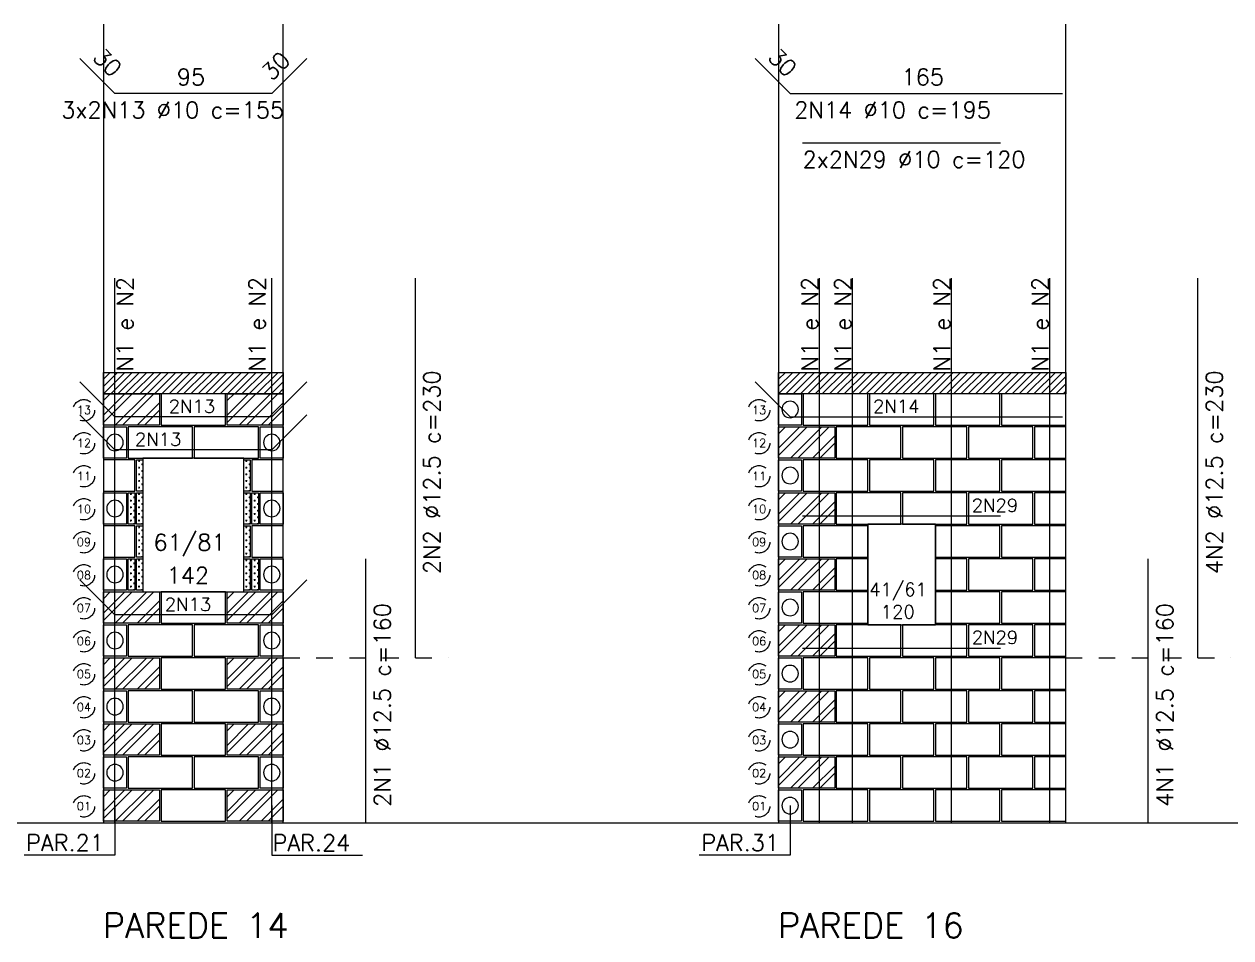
# Model space of a CAD drawing. Extents: x 0 to 187, y -7 to 20.
# Drawn here: x 108.93 to 116.24, y 3.31 to 8.84 of the extents above; entities that cross this region are included whole.
import ezdxf

# ---------------------------------------------------------------- set-up
doc = ezdxf.new("R2010")
doc.units = 0
doc.header["$LTSCALE"] = 0.5
doc.header["$MEASUREMENT"] = 0
doc.linetypes.add('CENTER', pattern=[2, 1.25, -0.25, 0.25, -0.25])
doc.linetypes.add('HIDDEN', pattern=[0.375, 0.25, -0.125])
doc.layers.get('0').update_dxf_attribs({"linetype": 'CONTINUOUS'})
for name, color, linetype in [('AUX00', 7, 'HIDDEN'), ('AUX01', 1, 'CONTINUOUS'), ('B04', 6, 'CONTINUOUS'), ('B19', 3, 'CONTINUOUS'), ('B34', 150, 'CONTINUOUS'), ('B34C', 160, 'CONTINUOUS'), ('B39', 2, 'CONTINUOUS'), ('B39C', 5, 'CONTINUOUS'), ('BLOCOPERP', 2, 'CONTINUOUS'), ('BP', 106, 'CONTINUOUS'), ('EIX01', 1, 'CENTER'), ('FERRO_CANALETA', 4, 'CONTINUOUS'), ('FERRO_GROUTE', 4, 'CONTINUOUS'), ('H04', 9, 'CONTINUOUS'), ('H34', 9, 'CONTINUOUS'), ('HATCHLAJE', 251, 'HIDDEN'), ('TXT02', 2, 'CONTINUOUS'), ('TXT05', 4, 'CONTINUOUS'), ('VIG02', 3, 'CONTINUOUS')]:
    doc.layers.add(name, color=color, linetype=linetype)
doc.styles.add('ROMANS', font='romans.shx')

# ---------------------------------------------------------------- blocks, each defined once
blk = doc.blocks.new('A$C57CC6AC6')
at = {"layer": 'BP'}
blk.add_lwpolyline([(0, 0.19), (0, 0), (0.14, 0), (0.14, 0.19)], close=True, dxfattribs=at)
blk.add_circle((0.07, 0.095), 0.05, dxfattribs=at)

msp = doc.modelspace()

# ---------------------------------------------------------------- hatches: boundary and pattern name
at = {"layer": 'H04'}
h = msp.add_hatch(dxfattribs=at)
h.set_pattern_fill('CROSS', color=256, scale=0.08, style=0)
h.set_pattern_definition([(180, (105.290743, 30.696034), (-0.02, 0.02), [0.01, -0.03]), (90, (105.285743, 30.691034), (0.02, 0.02), [0.01, -0.03])])
h.paths.add_polyline_path([(109.6089, 6.014), (109.6489, 6.014), (109.6489, 6.204), (109.6089, 6.204)])
h = msp.add_hatch(dxfattribs=at)
h.set_pattern_fill('CROSS', color=256, scale=0.08, style=0)
h.set_pattern_definition([(180, (105.940671, 30.696034), (-0.02, 0.02), [0.01, -0.03]), (90, (105.935671, 30.691034), (0.02, 0.02), [0.01, -0.03])])
h.paths.add_polyline_path([(110.2589, 6.014), (110.2989, 6.014), (110.2989, 6.204), (110.2589, 6.204)])
h = msp.add_hatch(dxfattribs=at)
h.set_pattern_fill('CROSS', color=256, scale=0.08, style=0)
h.set_pattern_definition([(180, (105.240743, 30.496034), (-0.02, 0.02), [0.01, -0.03]), (90, (105.235743, 30.491034), (0.02, 0.02), [0.01, -0.03])])
h.paths.add_polyline_path([(109.5589, 5.814), (109.5989, 5.814), (109.5989, 6.004), (109.5589, 6.004)])
h = msp.add_hatch(dxfattribs=at)
h.set_pattern_fill('CROSS', color=256, scale=0.08, style=0)
h.set_pattern_definition([(180, (105.290707, 30.496034), (-0.02, 0.02), [0.01, -0.03]), (90, (105.285707, 30.491034), (0.02, 0.02), [0.01, -0.03])])
h.paths.add_polyline_path([(109.6089, 5.814), (109.6489, 5.814), (109.6489, 6.004), (109.6089, 6.004)])
h = msp.add_hatch(dxfattribs=at)
h.set_pattern_fill('CROSS', color=256, scale=0.08, style=0)
h.set_pattern_definition([(180, (105.940707, 30.496034), (-0.02, 0.02), [0.01, -0.03]), (90, (105.935707, 30.491034), (0.02, 0.02), [0.01, -0.03])])
h.paths.add_polyline_path([(110.2589, 5.814), (110.2989, 5.814), (110.2989, 6.004), (110.2589, 6.004)])
h = msp.add_hatch(dxfattribs=at)
h.set_pattern_fill('CROSS', color=256, scale=0.08, style=0)
h.set_pattern_definition([(180, (105.990814, 30.496034), (-0.02, 0.02), [0.01, -0.03]), (90, (105.985814, 30.491034), (0.02, 0.02), [0.01, -0.03])])
h.paths.add_polyline_path([(110.309, 5.814), (110.349, 5.814), (110.349, 6.004), (110.309, 6.004)])
h = msp.add_hatch(dxfattribs=at)
h.set_pattern_fill('CROSS', color=256, scale=0.08, style=0)
h.set_pattern_definition([(180, (105.290743, 30.296034), (-0.02, 0.02), [0.01, -0.03]), (90, (105.285743, 30.291034), (0.02, 0.02), [0.01, -0.03])])
h.paths.add_polyline_path([(109.6089, 5.614), (109.6489, 5.614), (109.6489, 5.804), (109.6089, 5.804)])
h = msp.add_hatch(dxfattribs=at)
h.set_pattern_fill('CROSS', color=256, scale=0.08, style=0)
h.set_pattern_definition([(180, (105.940671, 30.296034), (-0.02, 0.02), [0.01, -0.03]), (90, (105.935671, 30.291034), (0.02, 0.02), [0.01, -0.03])])
h.paths.add_polyline_path([(110.2589, 5.614), (110.2989, 5.614), (110.2989, 5.804), (110.2589, 5.804)])
h = msp.add_hatch(dxfattribs=at)
h.set_pattern_fill('CROSS', color=256, scale=0.08, style=0)
h.set_pattern_definition([(180, (105.240743, 30.096034), (-0.02, 0.02), [0.01, -0.03]), (90, (105.235743, 30.091034), (0.02, 0.02), [0.01, -0.03])])
h.paths.add_polyline_path([(109.5589, 5.414), (109.5989, 5.414), (109.5989, 5.604), (109.5589, 5.604)])
h = msp.add_hatch(dxfattribs=at)
h.set_pattern_fill('CROSS', color=256, scale=0.08, style=0)
h.set_pattern_definition([(180, (105.290707, 30.096034), (-0.02, 0.02), [0.01, -0.03]), (90, (105.285707, 30.091034), (0.02, 0.02), [0.01, -0.03])])
h.paths.add_polyline_path([(109.6089, 5.414), (109.6489, 5.414), (109.6489, 5.604), (109.6089, 5.604)])
h = msp.add_hatch(dxfattribs=at)
h.set_pattern_fill('CROSS', color=256, scale=0.08, style=0)
h.set_pattern_definition([(180, (105.940707, 30.096034), (-0.02, 0.02), [0.01, -0.03]), (90, (105.935707, 30.091034), (0.02, 0.02), [0.01, -0.03])])
h.paths.add_polyline_path([(110.2589, 5.414), (110.2989, 5.414), (110.2989, 5.604), (110.2589, 5.604)])
h = msp.add_hatch(dxfattribs=at)
h.set_pattern_fill('CROSS', color=256, scale=0.08, style=0)
h.set_pattern_definition([(180, (105.990814, 30.096034), (-0.02, 0.02), [0.01, -0.03]), (90, (105.985814, 30.091034), (0.02, 0.02), [0.01, -0.03])])
h.paths.add_polyline_path([(110.309, 5.414), (110.349, 5.414), (110.349, 5.604), (110.309, 5.604)])
at = {"layer": 'H34'}
h = msp.add_hatch(dxfattribs=at)
h.set_pattern_fill('ANSI32', color=256, scale=0.25, style=0)
h.set_pattern_definition([(45, (248.27717, -97.68135), (-0.06629126, 0.06629126), []), (45, (248.321365, -97.68135), (-0.06629126, 0.06629126), [])])
h.paths.add_polyline_path([(109.409, 6.604), (109.409, 6.414), (109.749, 6.414), (109.749, 6.604)])
h = msp.add_hatch(dxfattribs=at)
h.set_pattern_fill('ANSI32', color=256, scale=0.25, style=0)
h.set_pattern_definition([(45, (249.02717, -97.68135), (-0.06629126, 0.06629126), []), (45, (249.07137, -97.68135), (-0.06629126, 0.06629126), [])])
h.paths.add_polyline_path([(110.159, 6.604), (110.159, 6.414), (110.499, 6.414), (110.499, 6.604)])
h = msp.add_hatch(dxfattribs=at)
h.set_pattern_fill('ANSI32', color=256, scale=0.25, style=0)
h.set_pattern_definition([(45, (252.36717, -97.88135), (-0.06629126, 0.06629126), []), (45, (252.41137, -97.88135), (-0.06629126, 0.06629126), [])])
h.paths.add_polyline_path([(113.499, 6.404), (113.499, 6.214), (113.839, 6.214), (113.839, 6.404)])
h = msp.add_hatch(dxfattribs=at)
h.set_pattern_fill('ANSI32', color=256, scale=0.25, style=0)
h.set_pattern_definition([(45, (252.36717, -98.28135), (-0.06629126, 0.06629126), []), (45, (252.41137, -98.28135), (-0.06629126, 0.06629126), [])])
h.paths.add_polyline_path([(113.499, 6.004), (113.499, 5.814), (113.839, 5.814), (113.839, 6.004)])
h = msp.add_hatch(dxfattribs=at)
h.set_pattern_fill('ANSI32', color=256, scale=0.25, style=0)
h.set_pattern_definition([(45, (252.36717, -98.68135), (-0.06629126, 0.06629126), []), (45, (252.41137, -98.68135), (-0.06629126, 0.06629126), [])])
h.paths.add_polyline_path([(113.499, 5.604), (113.499, 5.414), (113.839, 5.414), (113.839, 5.604)])
h = msp.add_hatch(dxfattribs=at)
h.set_pattern_fill('ANSI32', color=256, scale=0.25, style=0)
h.set_pattern_definition([(45, (248.27717, -98.88135), (-0.06629126, 0.06629126), []), (45, (248.321365, -98.88135), (-0.06629126, 0.06629126), [])])
h.paths.add_polyline_path([(109.409, 5.404), (109.409, 5.214), (109.749, 5.214), (109.749, 5.404)])
h = msp.add_hatch(dxfattribs=at)
h.set_pattern_fill('ANSI32', color=256, scale=0.25, style=0)
h.set_pattern_definition([(45, (249.02717, -98.88135), (-0.06629126, 0.06629126), []), (45, (249.07137, -98.88135), (-0.06629126, 0.06629126), [])])
h.paths.add_polyline_path([(110.159, 5.404), (110.159, 5.214), (110.499, 5.214), (110.499, 5.404)])
h = msp.add_hatch(dxfattribs=at)
h.set_pattern_fill('ANSI32', color=256, scale=0.25, style=0)
h.set_pattern_definition([(45, (252.36717, -99.08135), (-0.06629126, 0.06629126), []), (45, (252.41137, -99.08135), (-0.06629126, 0.06629126), [])])
h.paths.add_polyline_path([(113.499, 5.204), (113.499, 5.014), (113.839, 5.014), (113.839, 5.204)])
h = msp.add_hatch(dxfattribs=at)
h.set_pattern_fill('ANSI32', color=256, scale=0.25, style=0)
h.set_pattern_definition([(45, (248.27717, -99.28135), (-0.06629126, 0.06629126), []), (45, (248.321365, -99.28135), (-0.06629126, 0.06629126), [])])
h.paths.add_polyline_path([(109.409, 5.004), (109.409, 4.814), (109.749, 4.814), (109.749, 5.004)])
h = msp.add_hatch(dxfattribs=at)
h.set_pattern_fill('ANSI32', color=256, scale=0.25, style=0)
h.set_pattern_definition([(45, (249.02717, -99.28135), (-0.06629126, 0.06629126), []), (45, (249.07137, -99.28135), (-0.06629126, 0.06629126), [])])
h.paths.add_polyline_path([(110.159, 5.004), (110.159, 4.814), (110.499, 4.814), (110.499, 5.004)])
h = msp.add_hatch(dxfattribs=at)
h.set_pattern_fill('ANSI32', color=256, scale=0.25, style=0)
h.set_pattern_definition([(45, (252.36717, -99.48135), (-0.06629126, 0.06629126), []), (45, (252.41137, -99.48135), (-0.06629126, 0.06629126), [])])
h.paths.add_polyline_path([(113.499, 4.804), (113.499, 4.614), (113.839, 4.614), (113.839, 4.804)])
h = msp.add_hatch(dxfattribs=at)
h.set_pattern_fill('ANSI32', color=256, scale=0.25, style=0)
h.set_pattern_definition([(45, (248.27717, -99.68135), (-0.06629126, 0.06629126), []), (45, (248.321365, -99.68135), (-0.06629126, 0.06629126), [])])
h.paths.add_polyline_path([(109.409, 4.604), (109.409, 4.414), (109.749, 4.414), (109.749, 4.604)])
h = msp.add_hatch(dxfattribs=at)
h.set_pattern_fill('ANSI32', color=256, scale=0.25, style=0)
h.set_pattern_definition([(45, (249.02717, -99.68135), (-0.06629126, 0.06629126), []), (45, (249.07137, -99.68135), (-0.06629126, 0.06629126), [])])
h.paths.add_polyline_path([(110.159, 4.604), (110.159, 4.414), (110.499, 4.414), (110.499, 4.604)])
h = msp.add_hatch(dxfattribs=at)
h.set_pattern_fill('ANSI32', color=256, scale=0.25, style=0)
h.set_pattern_definition([(45, (252.36717, -99.88135), (-0.06629126, 0.06629126), []), (45, (252.41137, -99.88135), (-0.06629126, 0.06629126), [])])
h.paths.add_polyline_path([(113.499, 4.404), (113.499, 4.214), (113.839, 4.214), (113.839, 4.404)])
h = msp.add_hatch(dxfattribs=at)
h.set_pattern_fill('ANSI32', color=256, scale=0.25, style=0)
h.set_pattern_definition([(45, (248.27717, -100.08135), (-0.06629126, 0.06629126), []), (45, (248.321365, -100.08135), (-0.06629126, 0.06629126), [])])
h.paths.add_polyline_path([(109.409, 4.204), (109.409, 4.014), (109.749, 4.014), (109.749, 4.204)])
h = msp.add_hatch(dxfattribs=at)
h.set_pattern_fill('ANSI32', color=256, scale=0.25, style=0)
h.set_pattern_definition([(45, (249.02717, -100.08135), (-0.06629126, 0.06629126), []), (45, (249.07137, -100.08135), (-0.06629126, 0.06629126), [])])
h.paths.add_polyline_path([(110.159, 4.204), (110.159, 4.014), (110.499, 4.014), (110.499, 4.204)])
at = {"layer": 'HATCHLAJE'}
h = msp.add_hatch(dxfattribs=at)
h.set_pattern_fill('ANSI31', color=256, scale=0.25, style=0)
h.set_pattern_definition([(45, (109.40897, 6.603954), (-0.0220971, 0.0220971), [])])
h.paths.add_polyline_path([(110.499, 6.604), (109.409, 6.604), (109.409, 6.734), (110.499, 6.734)])
h = msp.add_hatch(dxfattribs=at)
h.set_pattern_fill('ANSI31', color=256, scale=0.25, style=0)
h.set_pattern_definition([(45, (113.49897, 6.603954), (-0.0220971, 0.0220971), [])])
h.paths.add_polyline_path([(115.239, 6.604), (113.499, 6.604), (113.499, 6.734), (115.239, 6.734)])

# ---------------------------------------------------------------- linework, layer by layer
msp.add_xline((74.1389, 4.004), (1, 0))
at = {"layer": 'AUX00'}
for centre in [(109.2906, 6.5046), (113.3806, 6.5046), (109.2906, 6.3046), (113.3806, 6.3046), (109.2906, 6.1046), (113.3806, 6.1046), (109.2906, 5.9046), (113.3806, 5.9046), (109.2906, 5.7046), (113.3806, 5.7046), (109.2906, 5.5046), (113.3806, 5.5046), (109.2906, 5.3046), (113.3806, 5.3046), (109.2906, 5.1046), (113.3806, 5.1046), (109.2906, 4.9046), (113.3806, 4.9046), (109.2906, 4.7046), (113.3806, 4.7046), (109.2906, 4.5046), (113.3806, 4.5046), (109.2906, 4.3046), (113.3806, 4.3046), (109.2906, 4.1046), (113.3806, 4.1046)]:
    msp.add_circle(centre, 0.065, dxfattribs=at)
at = {"layer": 'AUX01'}
for points in [[(109.409, 8.844), (109.409, 4.004), (110.499, 4.004), (110.499, 8.844)], [(113.499, 8.844), (113.499, 4.004), (115.239, 4.004), (115.239, 8.844)], [(109.479, 4.109), (109.479, 3.809), (108.929, 3.809)], [(110.429, 4.109), (110.429, 3.809), (110.979, 3.809)], [(113.569, 4.109), (113.569, 3.809), (113.019, 3.809)]]:
    msp.add_lwpolyline(points, dxfattribs=at)
for points in [[(110.2589, 6.214), (109.6489, 6.214), (109.6489, 5.404), (110.2589, 5.404)], [(114.039, 5.204), (114.449, 5.204), (114.449, 5.814), (114.039, 5.814)]]:
    msp.add_lwpolyline(points, close=True, dxfattribs=at)
at = {"layer": 'B04'}
for points in [[(109.6489, 6.014), (109.6089, 6.014), (109.6089, 6.204), (109.6489, 6.204)], [(110.2989, 6.014), (110.2589, 6.014), (110.2589, 6.204), (110.2989, 6.204)], [(109.5989, 5.814), (109.5589, 5.814), (109.5589, 6.004), (109.5989, 6.004)], [(109.6489, 5.814), (109.6089, 5.814), (109.6089, 6.004), (109.6489, 6.004)], [(110.2989, 5.814), (110.2589, 5.814), (110.2589, 6.004), (110.2989, 6.004)], [(110.349, 5.814), (110.309, 5.814), (110.309, 6.004), (110.349, 6.004)], [(109.6489, 5.614), (109.6089, 5.614), (109.6089, 5.804), (109.6489, 5.804)], [(110.2989, 5.614), (110.2589, 5.614), (110.2589, 5.804), (110.2989, 5.804)], [(109.5989, 5.414), (109.5589, 5.414), (109.5589, 5.604), (109.5989, 5.604)], [(109.6489, 5.414), (109.6089, 5.414), (109.6089, 5.604), (109.6489, 5.604)], [(110.2989, 5.414), (110.2589, 5.414), (110.2589, 5.604), (110.2989, 5.604)], [(110.349, 5.414), (110.309, 5.414), (110.309, 5.604), (110.349, 5.604)]]:
    msp.add_lwpolyline(points, close=True, dxfattribs=at)
at = {"layer": 'B19'}
for points in [[(115.049, 6.214), (115.239, 6.214), (115.239, 6.404), (115.049, 6.404)], [(109.409, 6.014), (109.599, 6.014), (109.599, 6.204), (109.409, 6.204)], [(110.309, 6.014), (110.499, 6.014), (110.499, 6.204), (110.309, 6.204)], [(115.049, 5.814), (115.239, 5.814), (115.239, 6.004), (115.049, 6.004)], [(109.409, 5.614), (109.599, 5.614), (109.599, 5.804), (109.409, 5.804)], [(110.309, 5.614), (110.499, 5.614), (110.499, 5.804), (110.309, 5.804)], [(113.849, 5.414), (114.039, 5.414), (114.039, 5.604), (113.849, 5.604)], [(114.449, 5.414), (114.639, 5.414), (114.639, 5.604), (114.449, 5.604)], [(115.049, 5.414), (115.239, 5.414), (115.239, 5.604), (115.049, 5.604)], [(115.049, 5.014), (115.239, 5.014), (115.239, 5.204), (115.049, 5.204)], [(115.049, 4.614), (115.239, 4.614), (115.239, 4.804), (115.049, 4.804)], [(115.049, 4.214), (115.239, 4.214), (115.239, 4.404), (115.049, 4.404)]]:
    msp.add_lwpolyline(points, close=True, dxfattribs=at)
at = {"layer": 'B34'}
for points in [[(113.839, 6.214), (113.499, 6.214), (113.499, 6.404), (113.839, 6.404)], [(113.839, 5.414), (113.499, 5.414), (113.499, 5.604), (113.839, 5.604)], [(109.749, 4.814), (109.409, 4.814), (109.409, 5.004), (109.749, 5.004)], [(110.499, 4.814), (110.159, 4.814), (110.159, 5.004), (110.499, 5.004)], [(113.839, 4.614), (113.499, 4.614), (113.499, 4.804), (113.839, 4.804)], [(109.749, 4.414), (109.409, 4.414), (109.409, 4.604), (109.749, 4.604)], [(110.499, 4.414), (110.159, 4.414), (110.159, 4.604), (110.499, 4.604)], [(113.839, 4.214), (113.499, 4.214), (113.499, 4.404), (113.839, 4.404)], [(109.749, 4.014), (109.409, 4.014), (109.409, 4.204), (109.749, 4.204)], [(110.499, 4.014), (110.159, 4.014), (110.159, 4.204), (110.499, 4.204)]]:
    msp.add_lwpolyline(points, close=True, dxfattribs=at)
at = {"layer": 'B34C'}
for points in [[(109.749, 6.414), (109.409, 6.414), (109.409, 6.604), (109.749, 6.604)], [(110.499, 6.414), (110.159, 6.414), (110.159, 6.604), (110.499, 6.604)], [(113.839, 5.814), (113.499, 5.814), (113.499, 6.004), (113.839, 6.004)], [(109.749, 5.214), (109.409, 5.214), (109.409, 5.404), (109.749, 5.404)], [(110.499, 5.214), (110.159, 5.214), (110.159, 5.404), (110.499, 5.404)], [(113.839, 5.014), (113.499, 5.014), (113.499, 5.204), (113.839, 5.204)]]:
    msp.add_lwpolyline(points, close=True, dxfattribs=at)
at = {"layer": 'B39'}
for points in [[(113.849, 6.214), (114.239, 6.214), (114.239, 6.404), (113.849, 6.404)], [(114.249, 6.214), (114.639, 6.214), (114.639, 6.404), (114.249, 6.404)], [(114.649, 6.214), (115.039, 6.214), (115.039, 6.404), (114.649, 6.404)], [(113.649, 6.014), (114.039, 6.014), (114.039, 6.204), (113.649, 6.204)], [(114.049, 6.014), (114.439, 6.014), (114.439, 6.204), (114.049, 6.204)], [(114.449, 6.014), (114.839, 6.014), (114.839, 6.204), (114.449, 6.204)], [(114.849, 6.014), (115.239, 6.014), (115.239, 6.204), (114.849, 6.204)], [(113.649, 5.614), (114.039, 5.614), (114.039, 5.804), (113.649, 5.804)], [(114.449, 5.614), (114.839, 5.614), (114.839, 5.804), (114.449, 5.804)], [(114.849, 5.614), (115.239, 5.614), (115.239, 5.804), (114.849, 5.804)], [(114.649, 5.414), (115.039, 5.414), (115.039, 5.604), (114.649, 5.604)], [(113.649, 5.214), (114.039, 5.214), (114.039, 5.404), (113.649, 5.404)], [(114.449, 5.214), (114.839, 5.214), (114.839, 5.404), (114.449, 5.404)], [(114.849, 5.214), (115.239, 5.214), (115.239, 5.404), (114.849, 5.404)], [(109.559, 5.014), (109.949, 5.014), (109.949, 5.204), (109.559, 5.204)], [(109.959, 5.014), (110.349, 5.014), (110.349, 5.204), (109.959, 5.204)], [(109.759, 4.814), (110.149, 4.814), (110.149, 5.004), (109.759, 5.004)], [(113.649, 4.814), (114.039, 4.814), (114.039, 5.004), (113.649, 5.004)], [(114.049, 4.814), (114.439, 4.814), (114.439, 5.004), (114.049, 5.004)], [(114.449, 4.814), (114.839, 4.814), (114.839, 5.004), (114.449, 5.004)], [(114.849, 4.814), (115.239, 4.814), (115.239, 5.004), (114.849, 5.004)], [(109.559, 4.614), (109.949, 4.614), (109.949, 4.804), (109.559, 4.804)], [(109.959, 4.614), (110.349, 4.614), (110.349, 4.804), (109.959, 4.804)], [(113.849, 4.614), (114.239, 4.614), (114.239, 4.804), (113.849, 4.804)], [(114.249, 4.614), (114.639, 4.614), (114.639, 4.804), (114.249, 4.804)], [(114.649, 4.614), (115.039, 4.614), (115.039, 4.804), (114.649, 4.804)], [(109.759, 4.414), (110.149, 4.414), (110.149, 4.604), (109.759, 4.604)], [(113.649, 4.414), (114.039, 4.414), (114.039, 4.604), (113.649, 4.604)], [(114.049, 4.414), (114.439, 4.414), (114.439, 4.604), (114.049, 4.604)], [(114.449, 4.414), (114.839, 4.414), (114.839, 4.604), (114.449, 4.604)], [(114.849, 4.414), (115.239, 4.414), (115.239, 4.604), (114.849, 4.604)], [(109.559, 4.214), (109.949, 4.214), (109.949, 4.404), (109.559, 4.404)], [(109.959, 4.214), (110.349, 4.214), (110.349, 4.404), (109.959, 4.404)], [(113.849, 4.214), (114.239, 4.214), (114.239, 4.404), (113.849, 4.404)], [(114.249, 4.214), (114.639, 4.214), (114.639, 4.404), (114.249, 4.404)], [(114.649, 4.214), (115.039, 4.214), (115.039, 4.404), (114.649, 4.404)], [(109.759, 4.014), (110.149, 4.014), (110.149, 4.204), (109.759, 4.204)], [(113.649, 4.014), (114.039, 4.014), (114.039, 4.204), (113.649, 4.204)], [(114.049, 4.014), (114.439, 4.014), (114.439, 4.204), (114.049, 4.204)], [(114.449, 4.014), (114.839, 4.014), (114.839, 4.204), (114.449, 4.204)], [(114.849, 4.014), (115.239, 4.014), (115.239, 4.204), (114.849, 4.204)]]:
    msp.add_lwpolyline(points, close=True, dxfattribs=at)
at = {"layer": 'B39C'}
for points in [[(109.759, 6.414), (110.149, 6.414), (110.149, 6.604), (109.759, 6.604)], [(113.649, 6.414), (114.039, 6.414), (114.039, 6.604), (113.649, 6.604)], [(114.049, 6.414), (114.439, 6.414), (114.439, 6.604), (114.049, 6.604)], [(114.449, 6.414), (114.839, 6.414), (114.839, 6.604), (114.449, 6.604)], [(114.849, 6.414), (115.239, 6.414), (115.239, 6.604), (114.849, 6.604)], [(109.559, 6.214), (109.949, 6.214), (109.949, 6.404), (109.559, 6.404)], [(109.959, 6.214), (110.349, 6.214), (110.349, 6.404), (109.959, 6.404)], [(113.849, 5.814), (114.239, 5.814), (114.239, 6.004), (113.849, 6.004)], [(114.249, 5.814), (114.639, 5.814), (114.639, 6.004), (114.249, 6.004)], [(114.649, 5.814), (115.039, 5.814), (115.039, 6.004), (114.649, 6.004)], [(109.759, 5.214), (110.149, 5.214), (110.149, 5.404), (109.759, 5.404)], [(113.849, 5.014), (114.239, 5.014), (114.239, 5.204), (113.849, 5.204)], [(114.249, 5.014), (114.639, 5.014), (114.639, 5.204), (114.249, 5.204)], [(114.649, 5.014), (115.039, 5.014), (115.039, 5.204), (114.649, 5.204)]]:
    msp.add_lwpolyline(points, close=True, dxfattribs=at)
at = {"layer": 'EIX01', "linetype": 'HIDDEN', "ltscale": 0.5}
for p, q in [((110.499, 5.004), (111.499, 5.004)), ((115.239, 5.004), (116.239, 5.004)), ((110.499, 4.004), (111.499, 4.004)), ((115.239, 4.004), (116.239, 4.004))]:
    msp.add_line(p, q, dxfattribs=at)
at = {"layer": 'FERRO_CANALETA'}
for p, q in [((113.644, 8.124), (114.844, 8.124)), ((113.644, 5.864), (114.844, 5.864)), ((113.644, 5.064), (114.844, 5.064))]:
    msp.add_line(p, q, dxfattribs=at)
for points in [[(110.6411, 8.6361), (110.429, 8.424), (109.479, 8.424), (109.2668, 8.6361)], [(113.3568, 8.6361), (113.569, 8.424), (115.219, 8.424)], [(110.6411, 6.6761), (110.429, 6.464), (109.479, 6.464), (109.2668, 6.6761)], [(113.3568, 6.6761), (113.569, 6.464), (115.219, 6.464)], [(110.6411, 6.4761), (110.429, 6.264), (109.479, 6.264), (109.2668, 6.4761)], [(110.6411, 5.4761), (110.429, 5.264), (109.479, 5.264), (109.2668, 5.4761)]]:
    msp.add_lwpolyline(points, dxfattribs=at)
at = {"layer": 'FERRO_GROUTE'}
for p, q in [((109.479, 4.0049), (109.479, 7.3049)), ((110.429, 4.0049), (110.429, 7.3049)), ((111.299, 5.004), (111.299, 7.304)), ((113.7465, 4.004), (113.7465, 7.304)), ((113.9465, 4.004), (113.9465, 7.304)), ((114.5465, 4.004), (114.5465, 7.304)), ((115.1415, 4.004), (115.1415, 7.304)), ((116.039, 5.004), (116.039, 7.304)), ((110.999, 4.004), (110.999, 5.604)), ((115.739, 4.004), (115.739, 5.604))]:
    msp.add_line(p, q, dxfattribs=at)
at = {"layer": 'VIG02'}
for points in [[(110.499, 6.604), (109.409, 6.604), (109.409, 6.734), (110.499, 6.734), (110.499, 6.604)], [(115.239, 6.604), (113.499, 6.604), (113.499, 6.734), (115.239, 6.734), (115.239, 6.604)]]:
    msp.add_lwpolyline(points, dxfattribs=at)

# ---------------------------------------------------------------- block references
at = {"layer": 'BLOCOPERP', "xscale": -1}
for p in [(113.639, 6.414), (109.549, 6.214), (110.499, 6.214), (113.639, 6.014), (109.549, 5.814), (110.499, 5.814), (113.639, 5.614), (109.549, 5.414), (110.499, 5.414), (113.639, 5.214), (109.549, 5.014), (110.499, 5.014), (113.639, 4.814), (109.549, 4.614), (110.499, 4.614), (113.639, 4.414), (109.549, 4.214), (110.499, 4.214), (113.639, 4.014)]:
    msp.add_blockref('A$C57CC6AC6', p, dxfattribs=at)

# ---------------------------------------------------------------- texts
at = {"layer": 'AUX00', "color": 2, "style": 'ROMANS'}
for s, p in [('13', (109.2484, 6.4809)), ('13', (113.3384, 6.4809)), ('12', (109.2484, 6.2809)), ('12', (113.3384, 6.2809)), ('11', (109.2484, 6.0809)), ('11', (113.3384, 6.0809)), ('10', (109.2484, 5.8809)), ('10', (113.3384, 5.8809)), ('09', (109.2484, 5.6809)), ('09', (113.3384, 5.6809)), ('08', (109.2484, 5.4809)), ('08', (113.3384, 5.4809)), ('07', (109.2484, 5.2809)), ('07', (113.3384, 5.2809)), ('06', (109.2484, 5.0809)), ('06', (113.3384, 5.0809)), ('05', (109.2484, 4.8809)), ('05', (113.3384, 4.8809)), ('04', (109.2484, 4.6809)), ('04', (113.3384, 4.6809)), ('03', (109.2484, 4.4809)), ('03', (113.3384, 4.4809)), ('02', (109.2484, 4.2809)), ('02', (113.3384, 4.2809)), ('01', (109.2484, 4.0809)), ('01', (113.3384, 4.0809))]:
    msp.add_text(s, height=0.05, rotation=360, dxfattribs=at).set_placement(p)
at = {"layer": 'TXT02', "style": 'ROMANS'}
for s, rotation, p in [('30', 315, (109.3375, 8.6361)), ('30', 44.99974, (110.429, 8.4947)), ('30', 315.00026, (113.4275, 8.6361)), ('N1 e N2', 90, (109.5903, 6.7385)), ('N1 e N2', 90, (110.3903, 6.7385)), ('N1 e N2', 90, (113.7386, 6.7385)), ('N1 e N2', 90, (113.9386, 6.7385)), ('N1 e N2', 90, (114.5386, 6.7385)), ('N1 e N2', 90, (115.1336, 6.7385)), ('2N2 %%C12.5 c=230', 90, (111.449, 5.5116)), ('4N2 %%C12.5 c=230', 90, (116.189, 5.5116)), ('2N1 %%C12.5 c=160', 90, (111.149, 4.1017)), ('4N1 %%C12.5 c=160', 90, (115.889, 4.1017)), ('PAR.21', 360, (108.9409, 3.8341)), ('PAR.24', 360, (110.4337, 3.8336)), ('PAR.31', 360, (113.0309, 3.8341))]:
    msp.add_text(s, height=0.1, rotation=rotation, dxfattribs=at).set_placement(p)
for s, height, p in [('95', 0.1, (109.854, 8.474)), ('165', 0.1, (114.244, 8.474)), ('3x2N13 %%C10 c=155', 0.1, (109.154, 8.274)), ('2N14 %%C10 c=195', 0.1, (113.594, 8.274)), ('2x2N29 %%C10 c=120', 0.1, (113.6449, 7.974)), ('2N13', 0.08, (109.8049, 6.4883)), ('2N14', 0.08, (114.0712, 6.4883)), ('2N13', 0.08, (109.6002, 6.2883)), ('2N29', 0.08, (114.6691, 5.8883)), ('61/81', 0.1, (109.7124, 5.654)), ('142', 0.1, (109.7924, 5.454)), ('41/61', 0.08, (114.0478, 5.3787)), ('2N13', 0.08, (109.7807, 5.2883)), ('120', 0.08, (114.1182, 5.2434)), ('2N29', 0.08, (114.6693, 5.0883))]:
    msp.add_text(s, height=height, dxfattribs=at).set_placement(p)
at = {"layer": 'TXT05', "style": 'ROMANS'}
for s, p in [('PAREDE 14', (109.4055, 3.3078)), ('PAREDE 16', (113.4955, 3.3078))]:
    msp.add_text(s, height=0.15, dxfattribs=at).set_placement(p)

doc.saveas('drawing.dxf')
